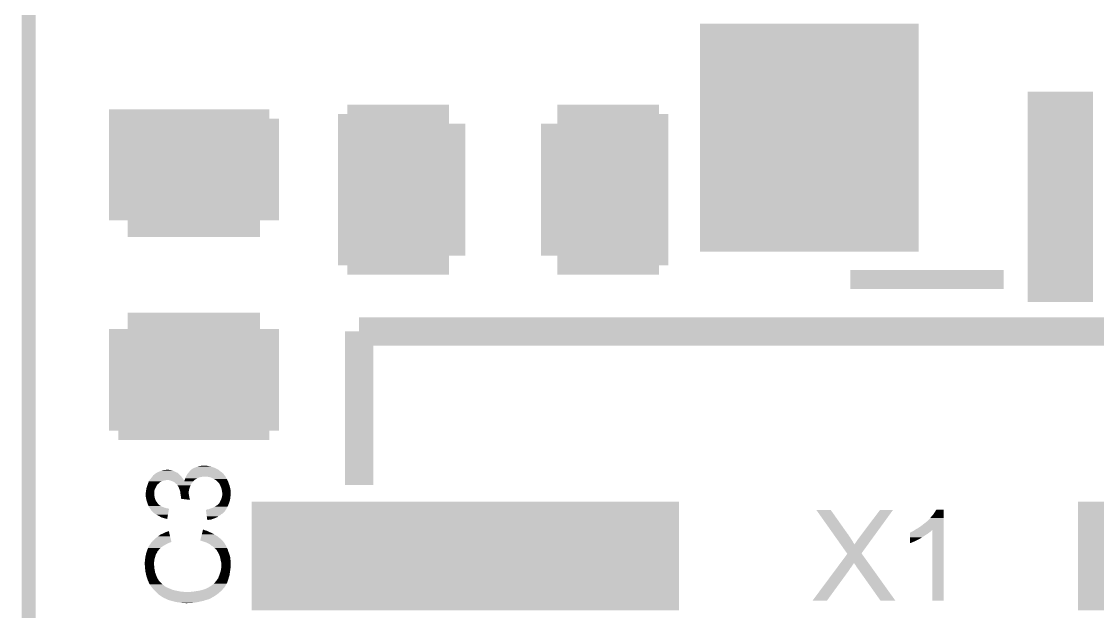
# Model space of a CAD drawing. Extents: x -1.3 to 24.2, y -3.9 to 32.8.
# Drawn here: x -1.35 to 10.23, y 19.22 to 25.56 of the extents above; entities that cross this region are included whole.
import ezdxf

# ---------------------------------------------------------------- set-up
doc = ezdxf.new("R2010")
doc.units = 0
doc.layers.get('0').update_dxf_attribs({"linetype": 'CONTINUOUS'})
for name, color, linetype in [('USB_SPI_CLICK_V101_GKO', 9, 'CONTINUOUS'), ('USB_SPI_CLICK_V101_GTO', 11, 'CONTINUOUS'), ('USB_SPI_CLICK_V101_GTS', 8, 'CONTINUOUS')]:
    doc.layers.add(name, color=color, linetype=linetype)

# ---------------------------------------------------------------- blocks, each defined once
blk = doc.blocks.new('RECTANGLE_44')
blk.add_solid([(0.5842, 0.7112), (0.5842, -0.7112), (-0.5842, 0.7112), (-0.5842, -0.7112)])
blk = doc.blocks.new('RECTANGLE_86')
blk.add_solid([(0.7112, 0.5842), (0.7112, -0.5842), (-0.7112, 0.5842), (-0.7112, -0.5842)])
blk = doc.blocks.new('RECTANGLE_89')
blk.add_solid([(0.35179, 1.1303), (0.35179, -1.1303), (-0.35179, 1.1303), (-0.35179, -1.1303)])
blk = doc.blocks.new('RECTANGLE_90')
blk.add_solid([(1.17602, 1.22682), (1.17602, -1.22682), (-1.17602, 1.22682), (-1.17602, -1.22682)])
blk = doc.blocks.new('RECTANGLE_52')
blk.add_solid([(2.2987, 0.5842), (2.2987, -0.5842), (-2.2987, 0.5842), (-2.2987, -0.5842)])

msp = doc.modelspace()

# ---------------------------------------------------------------- linework, layer by layer
at = {"layer": 'USB_SPI_CLICK_V101_GKO', "const_width": 0.1524}
msp.add_lwpolyline([(-1.27, -3.81), (-1.27, 31.73984)], dxfattribs=at)
at = {"layer": 'USB_SPI_CLICK_V101_GTO'}
for points, const_width in [([(2.159, 24.5618), (3.2512, 24.5618)], 0.2032), ([(2.159, 22.9362), (2.159, 24.5618)], 0.2032), ([(4.4196, 24.5618), (5.5118, 24.5618)], 0.2032), ([(5.5118, 22.9362), (5.5118, 24.5618)], 0.2032), ([(-0.3048, 23.4188), (-0.3048, 24.511), (1.3208, 24.511)], 0.2032), ([(1.3208, 23.4188), (1.3208, 24.511)], 0.2032), ([(2.159, 22.9362), (3.2512, 22.9362)], 0.2032), ([(4.4196, 22.9362), (5.5118, 22.9362)], 0.2032), ([(7.5692, 22.7838), (9.2202, 22.7838)], 0.2032), ([(-0.3048, 21.1582), (-0.3048, 22.2504)], 0.2032), ([(1.3208, 21.1582), (1.3208, 22.2504)], 0.2032), ([(2.286, 22.225), (13.462, 22.225)], 0.3048), ([(2.286, 20.574), (2.286, 22.225)], 0.3048), ([(-0.3048, 21.1582), (1.3208, 21.1582)], 0.2032)]:
    msp.add_lwpolyline(points, dxfattribs=dict(at, const_width=const_width))
for points in [[(0.129542, 20.71624), (0.14224, 20.72132), (0.30988, 20.71624), (0.298026, 20.72132)], [(0.14224, 20.72132), (0.160022, 20.72894), (0.298026, 20.72132), (0.280246, 20.72894)], [(0.160022, 20.72894), (0.170174, 20.731478), (0.280246, 20.72894), (0.274322, 20.731478)], [(0.170174, 20.731478), (0.180342, 20.73402), (0.274322, 20.731478), (0.259076, 20.73402)], [(0.180342, 20.73402), (0.20066, 20.73656), (0.259076, 20.73402), (0.24384, 20.73656)], [(0.20066, 20.73656), (0.223522, 20.7391), (0.24384, 20.73656), (0.233682, 20.7391)], [(0.453386, 20.711158), (0.462278, 20.72132), (0.807722, 20.711158), (0.793496, 20.72132)], [(0.462278, 20.72132), (0.464818, 20.72386), (0.793496, 20.72132), (0.78994, 20.72386)], [(0.464818, 20.72386), (0.477518, 20.73656), (0.78994, 20.72386), (0.774698, 20.73656)], [(0.477518, 20.73656), (0.4826, 20.74164), (0.774698, 20.73656), (0.765808, 20.74164)], [(0.4826, 20.74164), (0.490218, 20.74672), (0.765808, 20.74164), (0.756918, 20.74672)], [(0.490218, 20.74672), (0.502922, 20.75434), (0.756918, 20.74672), (0.74168, 20.75434)], [(0.502922, 20.75434), (0.5207, 20.76196), (0.74168, 20.75434), (0.723898, 20.76196)], [(0.5207, 20.76196), (0.541018, 20.76958), (0.723898, 20.76196), (0.701036, 20.76958)], [(0.541018, 20.76958), (0.549478, 20.772118), (0.701036, 20.76958), (0.69342, 20.772118)], [(0.549478, 20.772118), (0.557952, 20.77466), (0.69342, 20.772118), (0.68072, 20.77466)], [(0.557952, 20.77466), (0.56642, 20.7772), (0.68072, 20.77466), (0.66548, 20.7772)], [(0.56642, 20.7772), (0.594362, 20.78228), (0.66548, 20.7772), (0.645162, 20.78228)], [(0.017778, 20.599398), (0.02184, 20.609558), (0.137158, 20.599398), (0.152398, 20.609558)], [(0.02184, 20.609558), (0.02286, 20.612104), (0.152398, 20.609558), (0.158338, 20.612104)], [(0.02286, 20.612104), (0.022864, 20.614646), (0.158338, 20.612104), (0.164268, 20.614646)], [(0.022864, 20.614646), (0.024552, 20.61718), (0.164268, 20.614646), (0.170182, 20.61718)], [(0.024552, 20.61718), (0.027938, 20.622258), (0.170182, 20.61718), (0.185418, 20.622258)], [(0.027938, 20.622258), (0.02794, 20.62226), (0.185418, 20.622258), (0.185428, 20.62226)], [(0.02794, 20.62226), (0.029844, 20.6248), (0.185428, 20.62226), (0.20066, 20.6248)], [(0.029844, 20.6248), (0.03175, 20.62734), (0.20066, 20.6248), (0.210818, 20.62734)], [(0.03175, 20.62734), (0.03556, 20.63242), (0.398238, 20.62734), (0.39597, 20.63242)], [(0.03556, 20.63242), (0.039624, 20.6375), (0.39597, 20.63242), (0.3937, 20.6375)], [(0.039624, 20.6375), (0.04572, 20.64512), (0.3937, 20.6375), (0.388258, 20.64512)], [(0.04572, 20.64512), (0.054186, 20.65528), (0.388258, 20.64512), (0.381, 20.65528)], [(0.054186, 20.65528), (0.05842, 20.66036), (0.381, 20.65528), (0.376768, 20.66036)], [(0.05842, 20.66036), (0.065676, 20.67052), (0.376768, 20.66036), (0.3683, 20.67052)], [(0.065676, 20.67052), (0.07112, 20.678142), (0.3683, 20.67052), (0.360678, 20.678142)], [(0.07112, 20.678142), (0.088902, 20.69338), (0.360678, 20.678142), (0.34544, 20.69338)], [(0.088902, 20.69338), (0.109214, 20.706074), (0.34544, 20.69338), (0.332746, 20.706074)], [(0.109214, 20.706074), (0.109224, 20.70608), (0.332746, 20.706074), (0.330204, 20.70608)], [(0.109224, 20.70608), (0.111766, 20.706086), (0.330204, 20.70608), (0.330192, 20.706086)], [(0.111766, 20.706086), (0.116844, 20.71116), (0.330192, 20.706086), (0.320042, 20.71116)], [(0.116844, 20.71116), (0.129542, 20.71624), (0.320042, 20.71116), (0.30988, 20.71624)], [(0.248918, 20.6248), (0.233678, 20.62734), (0.399372, 20.6248), (0.398238, 20.62734)], [(0.275736, 20.614744), (0.248918, 20.6248), (0.40386, 20.614744), (0.399372, 20.6248)], [(0.276014, 20.61464), (0.275736, 20.614744), (0.50038, 20.61464), (0.500482, 20.614744)], [(0.28956, 20.60956), (0.276014, 20.61464), (0.496992, 20.60956), (0.50038, 20.61464)], [(0.29337, 20.60702), (0.28956, 20.60956), (0.4953, 20.60702), (0.496992, 20.60956)], [(0.3048, 20.5994), (0.29337, 20.60702), (0.489584, 20.5994), (0.4953, 20.60702)], [(0.40386, 20.614744), (0.403864, 20.617182), (0.500482, 20.614744), (0.50292, 20.617182)], [(0.403864, 20.617182), (0.403866, 20.617186), (0.50292, 20.617182), (0.502924, 20.617186)], [(0.403866, 20.617186), (0.4064, 20.619726), (0.502924, 20.617186), (0.505888, 20.619726)], [(0.4064, 20.619726), (0.406402, 20.622264), (0.505888, 20.619726), (0.508848, 20.622264)], [(0.406402, 20.622264), (0.40894, 20.627342), (0.508848, 20.622264), (0.514774, 20.627342)], [(0.40894, 20.627342), (0.410632, 20.63242), (0.514774, 20.627342), (0.5207, 20.63242)], [(0.410632, 20.63242), (0.41402, 20.642578), (0.5207, 20.63242), (0.538984, 20.642578)], [(0.41402, 20.642578), (0.415108, 20.64512), (0.538984, 20.642578), (0.54356, 20.64512)], [(0.415108, 20.64512), (0.419462, 20.65528), (0.54356, 20.64512), (0.563878, 20.65528)], [(0.419462, 20.65528), (0.42164, 20.66036), (0.563878, 20.65528), (0.5842, 20.66036)], [(0.42164, 20.66036), (0.42418, 20.66544), (0.5842, 20.66036), (0.614678, 20.66544)], [(0.42418, 20.66544), (0.427988, 20.673056), (0.847092, 20.66544), (0.843282, 20.673056)], [(0.427988, 20.673056), (0.4318, 20.680678), (0.843282, 20.673056), (0.835662, 20.680678)], [(0.4318, 20.680678), (0.43656, 20.688298), (0.835662, 20.680678), (0.830582, 20.688298)], [(0.43656, 20.688298), (0.439734, 20.693376), (0.830582, 20.688298), (0.828042, 20.693376)], [(0.439734, 20.693376), (0.44132, 20.695914), (0.828042, 20.693376), (0.825506, 20.695914)], [(0.44132, 20.695914), (0.441324, 20.69592), (0.825506, 20.695914), (0.822966, 20.69592)], [(0.441324, 20.69592), (0.4445, 20.701002), (0.822966, 20.69592), (0.817882, 20.701002)], [(0.4445, 20.701002), (0.453386, 20.711158), (0.817882, 20.701002), (0.807722, 20.711158)], [(0.6553, 20.662902), (0.627382, 20.66544), (0.84836, 20.662902), (0.847092, 20.66544)], [(0.655322, 20.6629), (0.6553, 20.662902), (0.848362, 20.6629), (0.84836, 20.662902)], [(0.683258, 20.65782), (0.655322, 20.6629), (0.85141, 20.65782), (0.848362, 20.6629)], [(0.70358, 20.6502), (0.683258, 20.65782), (0.855982, 20.6502), (0.85141, 20.65782)], [(0.723898, 20.64004), (0.70358, 20.6502), (0.862078, 20.64004), (0.855982, 20.6502)], [(0.727708, 20.6375), (0.723898, 20.64004), (0.8636, 20.6375), (0.862078, 20.64004)], [(0.73914, 20.629878), (0.727708, 20.6375), (0.867412, 20.629878), (0.8636, 20.6375)], [(0.751838, 20.622262), (0.73914, 20.629878), (0.87122, 20.622262), (0.867412, 20.629878)], [(0.762002, 20.6121), (0.751838, 20.622262), (0.876302, 20.6121), (0.87122, 20.622262)], [(0.76645, 20.607018), (0.762002, 20.6121), (0.878842, 20.607018), (0.876302, 20.6121)], [(0.77978, 20.59178), (0.76645, 20.607018), (0.883196, 20.59178), (0.878842, 20.607018)], [(-0.01016, 20.490182), (-0.007622, 20.502878), (0.08128, 20.490182), (0.08128, 20.502878)], [(-0.01016, 20.469858), (-0.01016, 20.490182), (0.08128, 20.469858), (0.08128, 20.490182)], [(-0.007622, 20.502878), (-0.00762, 20.50288), (0.08128, 20.502878), (0.08128, 20.50288)], [(-0.00762, 20.50288), (-0.00508, 20.52066), (0.08128, 20.50288), (0.085724, 20.52066)], [(-0.00508, 20.52066), (-0.004764, 20.523198), (0.085724, 20.52066), (0.08636, 20.523198)], [(-0.004764, 20.523198), (-0.00254, 20.54098), (0.08636, 20.523198), (0.09398, 20.54098)], [(-0.00254, 20.54098), (-0.002538, 20.540982), (0.09398, 20.54098), (0.09398, 20.540982)], [(-0.002538, 20.540982), (0.00254, 20.55622), (0.09398, 20.540982), (0.1016, 20.55622)], [(0.00254, 20.55622), (0.006774, 20.568922), (0.1016, 20.55622), (0.10922, 20.568922)], [(0.006774, 20.568922), (0.01185, 20.584152), (0.10922, 20.568922), (0.119376, 20.584152)], [(0.01185, 20.584152), (0.011852, 20.58416), (0.119376, 20.584152), (0.121914, 20.58416)], [(0.011852, 20.58416), (0.0127, 20.5867), (0.121914, 20.58416), (0.124454, 20.5867)], [(0.0127, 20.5867), (0.017778, 20.599398), (0.124454, 20.5867), (0.137158, 20.599398)], [(0.307342, 20.59686), (0.3048, 20.5994), (0.48768, 20.59686), (0.489584, 20.5994)], [(0.3175, 20.586702), (0.307342, 20.59686), (0.480908, 20.586702), (0.48768, 20.59686)], [(0.324276, 20.58162), (0.3175, 20.586702), (0.47752, 20.58162), (0.480908, 20.586702)], [(0.327658, 20.579082), (0.324276, 20.58162), (0.476432, 20.579082), (0.47752, 20.58162)], [(0.332736, 20.571466), (0.327658, 20.579082), (0.473168, 20.571466), (0.476432, 20.579082)], [(0.33274, 20.568924), (0.332736, 20.571466), (0.472078, 20.568924), (0.473168, 20.571466)], [(0.335918, 20.56384), (0.33274, 20.568924), (0.4699, 20.56384), (0.472078, 20.568924)], [(0.345438, 20.548602), (0.335918, 20.56384), (0.464184, 20.548602), (0.4699, 20.56384)], [(0.347344, 20.543522), (0.345438, 20.548602), (0.46228, 20.543522), (0.464184, 20.548602)], [(0.35306, 20.52828), (0.347344, 20.543522), (0.457708, 20.52828), (0.46228, 20.543522)], [(0.356448, 20.518118), (0.35306, 20.52828), (0.45466, 20.518118), (0.457708, 20.52828)], [(0.360678, 20.505422), (0.356448, 20.518118), (0.453504, 20.505422), (0.45466, 20.518118)], [(0.362586, 20.490182), (0.360678, 20.505422), (0.45212, 20.490182), (0.453504, 20.505422)], [(0.36322, 20.4851), (0.362586, 20.490182), (0.45212, 20.4851), (0.45212, 20.490182)], [(0.781192, 20.58924), (0.77978, 20.59178), (0.88392, 20.58924), (0.883196, 20.59178)], [(0.79248, 20.568922), (0.781192, 20.58924), (0.89154, 20.568922), (0.88392, 20.58924)], [(0.792482, 20.568918), (0.79248, 20.568922), (0.89154, 20.568918), (0.89154, 20.568922)], [(0.807718, 20.528284), (0.792482, 20.568918), (0.9017, 20.528284), (0.89154, 20.568918)], [(0.80772, 20.528278), (0.807718, 20.528284), (0.9017, 20.528278), (0.9017, 20.528284)], [(0.81026, 20.50796), (0.80772, 20.528278), (0.903958, 20.50796), (0.9017, 20.528278)], [(0.81077, 20.505418), (0.81026, 20.50796), (0.90424, 20.505418), (0.903958, 20.50796)], [(0.8128, 20.495262), (0.81077, 20.505418), (0.90424, 20.495262), (0.90424, 20.505418)], [(0.8128, 20.462238), (0.8128, 20.495262), (0.90424, 20.462238), (0.90424, 20.495262)], [(-0.01016, 20.457162), (-0.01016, 20.469858), (0.08382, 20.457162), (0.08128, 20.469858)], [(-0.010158, 20.45716), (-0.01016, 20.457162), (0.08382, 20.45716), (0.08382, 20.457162)], [(-0.007982, 20.441918), (-0.010158, 20.45716), (0.08636, 20.441918), (0.08382, 20.45716)], [(-0.00762, 20.43938), (-0.007982, 20.441918), (0.087086, 20.43938), (0.08636, 20.441918)], [(-0.004354, 20.42414), (-0.00762, 20.43938), (0.09144, 20.42414), (0.087086, 20.43938)], [(-0.001086, 20.408898), (-0.004354, 20.42414), (0.096522, 20.408898), (0.09144, 20.42414)], [(0, 20.403822), (-0.001086, 20.408898), (0.100148, 20.403822), (0.096522, 20.408898)], [(0.01016, 20.373338), (0, 20.403822), (0.12192, 20.373338), (0.100148, 20.403822)], [(0.364068, 20.480018), (0.36322, 20.4851), (0.45212, 20.480018), (0.45212, 20.4851)], [(0.365762, 20.469858), (0.364068, 20.480018), (0.45466, 20.469858), (0.45212, 20.480018)], [(0.367454, 20.459698), (0.365762, 20.469858), (0.454662, 20.459698), (0.45466, 20.469858)], [(0.3683, 20.454622), (0.367454, 20.459698), (0.456354, 20.454622), (0.454662, 20.459698)], [(0.3683, 20.44446), (0.3683, 20.454622), (0.45974, 20.44446), (0.456354, 20.454622)], [(0.3683, 20.4267), (0.3683, 20.44446), (0.462686, 20.4267), (0.45974, 20.44446)], [(0.464792, 20.413984), (0.3683, 20.4267), (0.464792, 20.413984), (0.462686, 20.4267)], [(0.774706, 20.373346), (0.77978, 20.378422), (0.88353, 20.373346), (0.885482, 20.378422)], [(0.77978, 20.378422), (0.781682, 20.38096), (0.885482, 20.378422), (0.88646, 20.38096)], [(0.781682, 20.38096), (0.7874, 20.38858), (0.88646, 20.38096), (0.888998, 20.38858)], [(0.7874, 20.38858), (0.79248, 20.40128), (0.888998, 20.38858), (0.893232, 20.40128)], [(0.79248, 20.40128), (0.797558, 20.411438), (0.893232, 20.40128), (0.896618, 20.411438)], [(0.797558, 20.411438), (0.8001, 20.41652), (0.896618, 20.411438), (0.897464, 20.41652)], [(0.8001, 20.41652), (0.803908, 20.42668), (0.897464, 20.41652), (0.89916, 20.42668)], [(0.803908, 20.42668), (0.80772, 20.436842), (0.89916, 20.42668), (0.901192, 20.436842)], [(0.80772, 20.436842), (0.808282, 20.439378), (0.901192, 20.436842), (0.9017, 20.439378)], [(0.808282, 20.439378), (0.81054, 20.449538), (0.9017, 20.439378), (0.9017, 20.449538)], [(0.81054, 20.449538), (0.8128, 20.459702), (0.9017, 20.449538), (0.903732, 20.459702)], [(0.8128, 20.459702), (0.8128, 20.462238), (0.903732, 20.459702), (0.90424, 20.462238)], [(0.010162, 20.373336), (0.01016, 20.373338), (0.12192, 20.373336), (0.12192, 20.373338)], [(0.011178, 20.370796), (0.010162, 20.373336), (0.121928, 20.370796), (0.12192, 20.373336)], [(0.01321, 20.365718), (0.011178, 20.370796), (0.129542, 20.365718), (0.121928, 20.370796)], [(0.016258, 20.358098), (0.01321, 20.365718), (0.137162, 20.358098), (0.129542, 20.365718)], [(0.019304, 20.35048), (0.016258, 20.358098), (0.14986, 20.35048), (0.137162, 20.358098)], [(0.02032, 20.34794), (0.019304, 20.35048), (0.154306, 20.34794), (0.14986, 20.35048)], [(0.024132, 20.34032), (0.02032, 20.34794), (0.16764, 20.34032), (0.154306, 20.34794)], [(0.0254, 20.337782), (0.024132, 20.34032), (0.174408, 20.337782), (0.16764, 20.34032)], [(0.029212, 20.3327), (0.0254, 20.337782), (0.187958, 20.3327), (0.174408, 20.337782)], [(0.03302, 20.32762), (0.029212, 20.3327), (0.204894, 20.32762), (0.187958, 20.3327)], [(0.034714, 20.32508), (0.03302, 20.32762), (0.21336, 20.32508), (0.204894, 20.32762)], [(0.038116, 20.319978), (0.034714, 20.32508), (0.241296, 20.319978), (0.21336, 20.32508)], [(0.043178, 20.312382), (0.038116, 20.319978), (0.239912, 20.312382), (0.241296, 20.319978)], [(0.048258, 20.302224), (0.043178, 20.312382), (0.238062, 20.302224), (0.239912, 20.312382)], [(0.076198, 20.274282), (0.048258, 20.302224), (0.232976, 20.274282), (0.238062, 20.302224)], [(0.10414, 20.2565), (0.076198, 20.274282), (0.229738, 20.2565), (0.232976, 20.274282)], [(0.637564, 20.3073), (0.642624, 20.307302), (0.851262, 20.3073), (0.851262, 20.307302)], [(0.638626, 20.29968), (0.637564, 20.3073), (0.84582, 20.29968), (0.851262, 20.3073)], [(0.64075, 20.28444), (0.638626, 20.29968), (0.83565, 20.28444), (0.84582, 20.29968)], [(0.64075, 20.284434), (0.64075, 20.28444), (0.833114, 20.284434), (0.83565, 20.28444)], [(0.641104, 20.281896), (0.64075, 20.284434), (0.830578, 20.281896), (0.833114, 20.284434)], [(0.641812, 20.276818), (0.641104, 20.281896), (0.828034, 20.276818), (0.830578, 20.281896)], [(0.642166, 20.274278), (0.641812, 20.276818), (0.82296, 20.274278), (0.828034, 20.276818)], [(0.643228, 20.266658), (0.642166, 20.274278), (0.815336, 20.266658), (0.82296, 20.274278)], [(0.642624, 20.307302), (0.652784, 20.31238), (0.851262, 20.307302), (0.85489, 20.31238)], [(0.643936, 20.261578), (0.643228, 20.266658), (0.80518, 20.261578), (0.815336, 20.266658)], [(0.644996, 20.253958), (0.643936, 20.261578), (0.797558, 20.253958), (0.80518, 20.261578)], [(0.660402, 20.31238), (0.670562, 20.314922), (0.85489, 20.31238), (0.856704, 20.314922)], [(0.670562, 20.314922), (0.67733, 20.31746), (0.856704, 20.314922), (0.858518, 20.31746)], [(0.67733, 20.31746), (0.69088, 20.32254), (0.858518, 20.31746), (0.861058, 20.32254)], [(0.69088, 20.32254), (0.713742, 20.330162), (0.861058, 20.32254), (0.864868, 20.330162)], [(0.713742, 20.330162), (0.73406, 20.342858), (0.864868, 20.330162), (0.871218, 20.342858)], [(0.73406, 20.342858), (0.743206, 20.34794), (0.871218, 20.342858), (0.87376, 20.34794)], [(0.743206, 20.34794), (0.75692, 20.35556), (0.87376, 20.34794), (0.87669, 20.35556)], [(0.75692, 20.35556), (0.7747, 20.370808), (0.87669, 20.35556), (0.882554, 20.370808)], [(0.7747, 20.370808), (0.774706, 20.373346), (0.882554, 20.370808), (0.88353, 20.373346)], [(7.206028, 20.304752), (7.206022, 20.30476), (7.360924, 20.304752), (7.206022, 20.30476)], [(7.384064, 20.053298), (7.206028, 20.304752), (7.538722, 20.053298), (7.360924, 20.304752)], [(7.69366, 20.04568), (7.88922, 20.304724), (7.840656, 20.04568), (8.028914, 20.304724)], [(7.88922, 20.304724), (7.889248, 20.30476), (8.028914, 20.304724), (7.889248, 20.30476)], [(8.44804, 20.24126), (8.46582, 20.26158), (8.575038, 20.24126), (8.575038, 20.26158)], [(8.46582, 20.26158), (8.48106, 20.284438), (8.575038, 20.26158), (8.575038, 20.284438)], [(8.48106, 20.284438), (8.496298, 20.309818), (8.575038, 20.284438), (8.57504, 20.309818)], [(8.496298, 20.309818), (8.496312, 20.30984), (8.57504, 20.309818), (8.496312, 20.30984)], [(0.160018, 20.22602), (0.10414, 20.2565), (0.22419, 20.22602), (0.229738, 20.2565)], [(0.185422, 20.2184), (0.160018, 20.22602), (0.222802, 20.2184), (0.22419, 20.22602)], [(0.19558, 20.215858), (0.185422, 20.2184), (0.22234, 20.215858), (0.222802, 20.2184)], [(0.210818, 20.210782), (0.19558, 20.215858), (0.221416, 20.210782), (0.22234, 20.215858)], [(0.215896, 20.21078), (0.210818, 20.210782), (0.221416, 20.21078), (0.221416, 20.210782)], [(0.220956, 20.208252), (0.215896, 20.21078), (0.220956, 20.208252), (0.221416, 20.21078)], [(0.64712, 20.23872), (0.644996, 20.253958), (0.77216, 20.23872), (0.797558, 20.253958)], [(0.648536, 20.22856), (0.64712, 20.23872), (0.759458, 20.22856), (0.77216, 20.23872)], [(0.650304, 20.21586), (0.648536, 20.22856), (0.72898, 20.21586), (0.759458, 20.22856)], [(0.652074, 20.20316), (0.650304, 20.21586), (0.693418, 20.20316), (0.72898, 20.21586)], [(0.652778, 20.198102), (0.652074, 20.20316), (0.652778, 20.198102), (0.693418, 20.20316)], [(8.3312, 20.13204), (8.35914, 20.1549), (8.575036, 20.13204), (8.575036, 20.1549)], [(8.35914, 20.1549), (8.38962, 20.17777), (8.575036, 20.1549), (8.575036, 20.17777)], [(8.38962, 20.17777), (8.389642, 20.1803), (8.575036, 20.17777), (8.575036, 20.1803)], [(8.389642, 20.1803), (8.392166, 20.180306), (8.575036, 20.1803), (8.575036, 20.180306)], [(8.392166, 20.180306), (8.4328, 20.220942), (8.575036, 20.180306), (8.575038, 20.220942)], [(8.4328, 20.220942), (8.44804, 20.24126), (8.575038, 20.220942), (8.575038, 20.24126)], [(0.12446, 20.02282), (0.139702, 20.035522), (0.252416, 20.02282), (0.249312, 20.035522)], [(0.139702, 20.035522), (0.15748, 20.04568), (0.249312, 20.035522), (0.24683, 20.04568)], [(0.15748, 20.04568), (0.177802, 20.0533), (0.24683, 20.04568), (0.244968, 20.0533)], [(0.177802, 20.0533), (0.19558, 20.06346), (0.244968, 20.0533), (0.242486, 20.06346)], [(0.19558, 20.06346), (0.2159, 20.07108), (0.242486, 20.06346), (0.240624, 20.07108)], [(0.2159, 20.07108), (0.238766, 20.078676), (0.240624, 20.07108), (0.238766, 20.078676)], [(0.588262, 20.02282), (0.594104, 20.04568), (0.762002, 20.02282), (0.723898, 20.04568)], [(0.594104, 20.04568), (0.598648, 20.06346), (0.723898, 20.04568), (0.68834, 20.06346)], [(0.598648, 20.06346), (0.600594, 20.07108), (0.68834, 20.06346), (0.67056, 20.07108)], [(0.600594, 20.07108), (0.602542, 20.0787), (0.67056, 20.07108), (0.65532, 20.0787)], [(0.602542, 20.0787), (0.60384, 20.083778), (0.65532, 20.0787), (0.642622, 20.083778)], [(0.60384, 20.083778), (0.60449, 20.08632), (0.642622, 20.083778), (0.629922, 20.08632)], [(0.60449, 20.08632), (0.605788, 20.0914), (0.629922, 20.08632), (0.61976, 20.0914)], [(0.605788, 20.0914), (0.606436, 20.09394), (0.61976, 20.0914), (0.612142, 20.09394)], [(0.606436, 20.09394), (0.607084, 20.09647), (0.612142, 20.09394), (0.607084, 20.09647)], [(7.38766, 20.04822), (7.384064, 20.053298), (7.5438, 20.04822), (7.538722, 20.053298)], [(7.393052, 20.040602), (7.38766, 20.04822), (7.54888, 20.040602), (7.5438, 20.04822)], [(7.402046, 20.0279), (7.393052, 20.040602), (7.556498, 20.0279), (7.54888, 20.040602)], [(7.414634, 20.01012), (7.402046, 20.0279), (7.5692, 20.01012), (7.556498, 20.0279)], [(7.64794, 19.98472), (7.69366, 20.04568), (7.796354, 19.98472), (7.840656, 20.04568)], [(8.214374, 20.02536), (8.214376, 20.0406), (8.364222, 20.02536), (8.38708, 20.0406)], [(8.214376, 20.0406), (8.21438, 20.0533), (8.38708, 20.0406), (8.407398, 20.0533)], [(8.21438, 20.0533), (8.214382, 20.06346), (8.407398, 20.0533), (8.41959, 20.06346)], [(8.214382, 20.06346), (8.216906, 20.063466), (8.41959, 20.06346), (8.419598, 20.063466)], [(8.216906, 20.063466), (8.21944, 20.066), (8.419598, 20.063466), (8.42264, 20.066)], [(8.21944, 20.066), (8.219444, 20.066002), (8.42264, 20.066), (8.422642, 20.066002)], [(8.219444, 20.066002), (8.224522, 20.06854), (8.422642, 20.066002), (8.42645, 20.06854)], [(8.224522, 20.06854), (8.232144, 20.071082), (8.42645, 20.06854), (8.430262, 20.071082)], [(8.232144, 20.071082), (8.239762, 20.07616), (8.430262, 20.071082), (8.43788, 20.07616)], [(8.239762, 20.07616), (8.249922, 20.081242), (8.43788, 20.07616), (8.44296, 20.081242)], [(8.249922, 20.081242), (8.265106, 20.091364), (8.44296, 20.081242), (8.453082, 20.091364)], [(8.265106, 20.091364), (8.272778, 20.096478), (8.575034, 20.091364), (8.575034, 20.096478)], [(8.272778, 20.096478), (8.30072, 20.11172), (8.575034, 20.096478), (8.575034, 20.11172)], [(8.30072, 20.11172), (8.3312, 20.13204), (8.575034, 20.11172), (8.575036, 20.13204)], [(8.45312, 19.329422), (8.453082, 20.091364), (8.575018, 19.329422), (8.575034, 20.091364)], [(0.01524, 19.89836), (0.020682, 19.91106), (0.150584, 19.89836), (0.165098, 19.91106)], [(0.020682, 19.91106), (0.022862, 19.916142), (0.165098, 19.91106), (0.173568, 19.916142)], [(0.022862, 19.916142), (0.030116, 19.9263), (0.173568, 19.916142), (0.1905, 19.9263)], [(0.030116, 19.9263), (0.039186, 19.939), (0.1905, 19.9263), (0.21336, 19.939)], [(0.039186, 19.939), (0.04826, 19.951704), (0.21336, 19.939), (0.238768, 19.951704)], [(0.04826, 19.951704), (0.048264, 19.95424), (0.238768, 19.951704), (0.24384, 19.95424)], [(0.048264, 19.95424), (0.048266, 19.954246), (0.24384, 19.95424), (0.243856, 19.954246)], [(0.048266, 19.954246), (0.050802, 19.956784), (0.243856, 19.954246), (0.25147, 19.956784)], [(0.050802, 19.956784), (0.05207, 19.95932), (0.25147, 19.956784), (0.259078, 19.95932)], [(0.05207, 19.95932), (0.053342, 19.961858), (0.259078, 19.95932), (0.264156, 19.961858)], [(0.053342, 19.961858), (0.053344, 19.96186), (0.264156, 19.961858), (0.264158, 19.96186)], [(0.053344, 19.96186), (0.057138, 19.964392), (0.264158, 19.96186), (0.266692, 19.964392)], [(0.057138, 19.964392), (0.060962, 19.966942), (0.266692, 19.964392), (0.26607, 19.966942)], [(0.060962, 19.966942), (0.066042, 19.974562), (0.26607, 19.966942), (0.264208, 19.974562)], [(0.066042, 19.974562), (0.0762, 19.982182), (0.264208, 19.974562), (0.262346, 19.982182)], [(0.0762, 19.982182), (0.096522, 20.002502), (0.262346, 19.982182), (0.25738, 20.002502)], [(0.096522, 20.002502), (0.10922, 20.01266), (0.25738, 20.002502), (0.254898, 20.01266)], [(0.10922, 20.01266), (0.12446, 20.02282), (0.254898, 20.01266), (0.252416, 20.02282)], [(0.576584, 19.97712), (0.577226, 19.97964), (0.81496, 19.97712), (0.8128, 19.97964)], [(0.596898, 19.97202), (0.576584, 19.97712), (0.819332, 19.97202), (0.81496, 19.97712)], [(0.577226, 19.97964), (0.581122, 19.994878), (0.8128, 19.97964), (0.797562, 19.994878)], [(0.581122, 19.994878), (0.584368, 20.00758), (0.797562, 19.994878), (0.779778, 20.00758)], [(0.584368, 20.00758), (0.588262, 20.02282), (0.779778, 20.00758), (0.762002, 20.02282)], [(0.61722, 19.9644), (0.596898, 19.97202), (0.825862, 19.9644), (0.819332, 19.97202)], [(0.626114, 19.96186), (0.61722, 19.9644), (0.828038, 19.96186), (0.825862, 19.9644)], [(0.634998, 19.959322), (0.626114, 19.96186), (0.830576, 19.959322), (0.828038, 19.96186)], [(0.64009, 19.956776), (0.634998, 19.959322), (0.83312, 19.956776), (0.830576, 19.959322)], [(0.655326, 19.949158), (0.64009, 19.956776), (0.835664, 19.949158), (0.83312, 19.956776)], [(0.66549, 19.944076), (0.655326, 19.949158), (0.840742, 19.944076), (0.835664, 19.949158)], [(0.680718, 19.936462), (0.66549, 19.944076), (0.844552, 19.936462), (0.840742, 19.944076)], [(0.683896, 19.93392), (0.680718, 19.936462), (0.845822, 19.93392), (0.844552, 19.936462)], [(0.69342, 19.9263), (0.683896, 19.93392), (0.851536, 19.9263), (0.845822, 19.93392)], [(0.696812, 19.923758), (0.69342, 19.9263), (0.85344, 19.923758), (0.851536, 19.9263)], [(0.70358, 19.918682), (0.696812, 19.923758), (0.855132, 19.918682), (0.85344, 19.923758)], [(0.713736, 19.913602), (0.70358, 19.918682), (0.856826, 19.913602), (0.855132, 19.918682)], [(0.718822, 19.908518), (0.713736, 19.913602), (0.85852, 19.908518), (0.856826, 19.913602)], [(7.42902, 19.989802), (7.414634, 20.01012), (7.5819, 19.989802), (7.5692, 20.01012)], [(7.441612, 19.972018), (7.42902, 19.989802), (7.5946, 19.972018), (7.5819, 19.989802)], [(7.455998, 19.951698), (7.441612, 19.972018), (7.604762, 19.951698), (7.5946, 19.972018)], [(7.466774, 19.93648), (7.455998, 19.951698), (7.61494, 19.93648), (7.604762, 19.951698)], [(7.535136, 19.839926), (7.466774, 19.93648), (7.691128, 19.839926), (7.761296, 19.93648)], [(7.61494, 19.93648), (7.617462, 19.939004), (7.761296, 19.93648), (7.76313, 19.939004)], [(7.617462, 19.939004), (7.620002, 19.94408), (7.76313, 19.939004), (7.76682, 19.94408)], [(7.620002, 19.94408), (7.62762, 19.95424), (7.76682, 19.94408), (7.774204, 19.95424)], [(7.62762, 19.95424), (7.64794, 19.98472), (7.774204, 19.95424), (7.796354, 19.98472)], [(8.21436, 19.95678), (8.214362, 19.96694), (8.23468, 19.95678), (8.25754, 19.96694)], [(8.21436, 19.94919), (8.21436, 19.95678), (8.21436, 19.94919), (8.23468, 19.95678)], [(8.214362, 19.96694), (8.21437, 20.0025), (8.25754, 19.96694), (8.328658, 20.0025)], [(8.21437, 20.010118), (8.214374, 20.02536), (8.338818, 20.010118), (8.364222, 20.02536)], [(8.21437, 20.00758), (8.21437, 20.010118), (8.33628, 20.00758), (8.338818, 20.010118)], [(8.21437, 20.0025), (8.21437, 20.00758), (8.328658, 20.0025), (8.33628, 20.00758)], [(-0.01524, 19.7866), (-0.0127, 19.804378), (0.087122, 19.7866), (0.092454, 19.804378)], [(-0.0127, 19.804378), (-0.011612, 19.80946), (0.092454, 19.804378), (0.09398, 19.80946)], [(-0.011612, 19.80946), (-0.006712, 19.83232), (0.09398, 19.80946), (0.1016, 19.83232)], [(-0.006712, 19.83232), (-0.005078, 19.83994), (0.1016, 19.83232), (0.106678, 19.83994)], [(-0.005078, 19.83994), (-0.00254, 19.847558), (0.106678, 19.83994), (0.111758, 19.847558)], [(-0.00254, 19.847558), (0.001694, 19.86026), (0.111758, 19.847558), (0.11684, 19.86026)], [(0.001694, 19.86026), (0.004232, 19.86788), (0.11684, 19.86026), (0.12192, 19.86788)], [(0.004232, 19.86788), (0.00508, 19.87042), (0.12192, 19.86788), (0.12446, 19.87042)], [(0.00508, 19.87042), (0.00762, 19.87804), (0.12446, 19.87042), (0.131232, 19.87804)], [(0.00762, 19.87804), (0.013334, 19.89328), (0.131232, 19.87804), (0.14478, 19.89328)], [(0.013334, 19.89328), (0.01524, 19.89836), (0.14478, 19.89328), (0.150584, 19.89836)], [(0.728978, 19.898362), (0.718822, 19.908518), (0.864614, 19.898362), (0.85852, 19.908518)], [(0.732792, 19.895818), (0.728978, 19.898362), (0.86614, 19.895818), (0.864614, 19.898362)], [(0.736596, 19.89328), (0.732792, 19.895818), (0.86723, 19.89328), (0.86614, 19.895818)], [(0.739138, 19.888206), (0.736596, 19.89328), (0.869404, 19.888206), (0.86723, 19.89328)], [(0.744206, 19.885666), (0.739138, 19.888206), (0.870494, 19.885666), (0.869404, 19.888206)], [(0.74422, 19.883142), (0.744206, 19.885666), (0.871576, 19.883142), (0.870494, 19.885666)], [(0.74675, 19.88312), (0.74422, 19.883142), (0.871586, 19.88312), (0.871576, 19.883142)], [(0.750142, 19.87804), (0.74675, 19.88312), (0.873762, 19.87804), (0.871586, 19.88312)], [(0.756922, 19.86788), (0.750142, 19.87804), (0.876664, 19.86788), (0.873762, 19.87804)], [(0.761494, 19.86026), (0.756922, 19.86788), (0.87884, 19.86026), (0.876664, 19.86788)], [(0.76454, 19.85518), (0.761494, 19.86026), (0.880746, 19.85518), (0.87884, 19.86026)], [(0.77978, 19.827242), (0.76454, 19.85518), (0.891222, 19.827242), (0.880746, 19.85518)], [(0.782552, 19.819618), (0.77978, 19.827242), (0.89408, 19.819618), (0.891222, 19.827242)], [(0.789938, 19.7993), (0.782552, 19.819618), (0.898596, 19.7993), (0.89408, 19.819618)], [(0.790402, 19.796758), (0.789938, 19.7993), (0.89916, 19.796758), (0.898596, 19.7993)], [(0.79502, 19.77136), (0.790402, 19.796758), (0.901982, 19.77136), (0.89916, 19.796758)], [(7.464982, 19.735734), (7.538712, 19.834874), (7.765766, 19.735734), (7.694748, 19.834874)], [(7.538712, 19.834874), (7.535136, 19.839926), (7.694748, 19.834874), (7.691128, 19.839926)], [(-0.02032, 19.748502), (-0.018416, 19.75612), (0.080692, 19.748502), (0.08128, 19.75612)], [(-0.02032, 19.725638), (-0.02032, 19.748502), (0.078934, 19.725638), (0.080692, 19.748502)], [(-0.02017, 19.723102), (-0.02032, 19.725638), (0.07874, 19.723102), (0.078934, 19.725638)], [(-0.019572, 19.712938), (-0.02017, 19.723102), (0.078742, 19.712938), (0.07874, 19.723102)], [(-0.019124, 19.705316), (-0.019572, 19.712938), (0.08128, 19.705316), (0.078742, 19.712938)], [(-0.018078, 19.687538), (-0.019124, 19.705316), (0.08128, 19.687538), (0.08128, 19.705316)], [(-0.018416, 19.75612), (-0.01778, 19.758662), (0.08128, 19.75612), (0.081742, 19.758662)], [(-0.01778, 19.68246), (-0.018078, 19.687538), (0.082296, 19.68246), (0.08128, 19.687538)], [(-0.01778, 19.773902), (-0.01575, 19.78406), (0.084512, 19.773902), (0.08636, 19.78406)], [(-0.01778, 19.758662), (-0.01778, 19.773902), (0.081742, 19.758662), (0.084512, 19.773902)], [(-0.01524, 19.66214), (-0.01778, 19.68246), (0.08636, 19.66214), (0.082296, 19.68246)], [(-0.01575, 19.78406), (-0.01524, 19.7866), (0.08636, 19.78406), (0.087122, 19.7866)], [(0.799538, 19.751038), (0.79502, 19.77136), (0.90424, 19.751038), (0.901982, 19.77136)], [(0.8001, 19.748502), (0.799538, 19.751038), (0.90424, 19.748502), (0.90424, 19.751038)], [(0.802638, 19.740882), (0.8001, 19.748502), (0.90424, 19.740882), (0.90424, 19.748502)], [(0.800946, 19.67484), (0.80264, 19.685002), (0.9017, 19.67484), (0.903732, 19.685002)], [(0.80264, 19.687538), (0.802638, 19.740882), (0.90424, 19.687538), (0.90424, 19.740882)], [(0.80264, 19.685002), (0.80264, 19.687538), (0.903732, 19.685002), (0.90424, 19.687538)], [(7.421582, 19.677376), (7.42725, 19.684998), (7.569198, 19.677376), (7.576818, 19.684998)], [(7.42725, 19.684998), (7.444252, 19.70786), (7.576818, 19.684998), (7.592062, 19.70786)], [(7.444252, 19.70786), (7.4537, 19.720562), (7.592062, 19.70786), (7.59968, 19.720562)], [(7.4537, 19.720562), (7.459364, 19.72818), (7.59968, 19.720562), (7.60476, 19.72818)], [(7.459364, 19.72818), (7.463138, 19.733254), (7.60476, 19.72818), (7.609834, 19.733254)], [(7.463138, 19.733254), (7.464982, 19.735734), (7.609834, 19.733254), (7.60984, 19.735734)], [(7.62508, 19.715478), (7.60984, 19.735734), (7.780276, 19.715478), (7.765766, 19.735734)], [(7.63778, 19.69516), (7.62508, 19.715478), (7.79483, 19.69516), (7.780276, 19.715478)], [(7.642858, 19.687542), (7.63778, 19.69516), (7.800288, 19.687542), (7.79483, 19.69516)], [(7.647934, 19.677394), (7.642858, 19.687542), (7.807558, 19.677394), (7.800288, 19.687542)], [(-0.0127, 19.64182), (-0.01524, 19.66214), (0.090056, 19.64182), (0.08636, 19.66214)], [(-0.011066, 19.6342), (-0.0127, 19.64182), (0.091442, 19.6342), (0.090056, 19.64182)], [(-0.00508, 19.606262), (-0.011066, 19.6342), (0.1016, 19.606262), (0.091442, 19.6342)], [(-0.00508, 19.606258), (-0.00508, 19.606262), (0.101602, 19.606258), (0.1016, 19.606262)], [(0, 19.58848), (-0.00508, 19.606258), (0.10901, 19.58848), (0.101602, 19.606258)], [(0.004234, 19.57578), (0, 19.58848), (0.1143, 19.57578), (0.10901, 19.58848)], [(0.01016, 19.557998), (0.004234, 19.57578), (0.124968, 19.557998), (0.1143, 19.57578)], [(0.762006, 19.563086), (0.767082, 19.568164), (0.87884, 19.563086), (0.880428, 19.568164)], [(0.767082, 19.568164), (0.76962, 19.573242), (0.880428, 19.568164), (0.882014, 19.573242)], [(0.76962, 19.573242), (0.7747, 19.588478), (0.882014, 19.573242), (0.886776, 19.588478)], [(0.7747, 19.588478), (0.78123, 19.603718), (0.886776, 19.588478), (0.89154, 19.603718)], [(0.78123, 19.603718), (0.78232, 19.60626), (0.89154, 19.603718), (0.891902, 19.60626)], [(0.78232, 19.60626), (0.78994, 19.62912), (0.891902, 19.60626), (0.895168, 19.62912)], [(0.78994, 19.62912), (0.79756, 19.65452), (0.895168, 19.62912), (0.898796, 19.65452)], [(0.79756, 19.65452), (0.800946, 19.67484), (0.898796, 19.65452), (0.9017, 19.67484)], [(7.162826, 19.329436), (7.41403, 19.66722), (7.317756, 19.329436), (7.564118, 19.66722)], [(7.41403, 19.66722), (7.421582, 19.677376), (7.564118, 19.66722), (7.569198, 19.677376)], [(7.65047, 19.67738), (7.647934, 19.677394), (7.807568, 19.67738), (7.807558, 19.677394)], [(7.896856, 19.329408), (7.65047, 19.67738), (8.056834, 19.329408), (7.807568, 19.67738)], [(0.01321, 19.550376), (0.01016, 19.557998), (0.12954, 19.550376), (0.124968, 19.557998)], [(0.014224, 19.54784), (0.01321, 19.550376), (0.129562, 19.54784), (0.12954, 19.550376)], [(0.014228, 19.547832), (0.014224, 19.54784), (0.132084, 19.547832), (0.129562, 19.54784)], [(0.01524, 19.5453), (0.014228, 19.547832), (0.133984, 19.5453), (0.132084, 19.547832)], [(0.019052, 19.53768), (0.01524, 19.5453), (0.139702, 19.53768), (0.133984, 19.5453)], [(0.02032, 19.535142), (0.019052, 19.53768), (0.14224, 19.535142), (0.139702, 19.53768)], [(0.022858, 19.524982), (0.02032, 19.535142), (0.1524, 19.524982), (0.14224, 19.535142)], [(0.027938, 19.517362), (0.022858, 19.524982), (0.16002, 19.517362), (0.1524, 19.524982)], [(0.030478, 19.512284), (0.027938, 19.517362), (0.165098, 19.512284), (0.16002, 19.517362)], [(0.030482, 19.51228), (0.030478, 19.512284), (0.1651, 19.51228), (0.165098, 19.512284)], [(0.033014, 19.509746), (0.030482, 19.51228), (0.167996, 19.509746), (0.1651, 19.51228)], [(0.03302, 19.507204), (0.033014, 19.509746), (0.170902, 19.507204), (0.167996, 19.509746)], [(0.041816, 19.4945), (0.03302, 19.507204), (0.185418, 19.4945), (0.170902, 19.507204)], [(0.052364, 19.47926), (0.041816, 19.4945), (0.205742, 19.47926), (0.185418, 19.4945)], [(0.05588, 19.47418), (0.052364, 19.47926), (0.216918, 19.47418), (0.205742, 19.47926)], [(0.06223, 19.46656), (0.05588, 19.47418), (0.23368, 19.46656), (0.216918, 19.47418)], [(0.072816, 19.453858), (0.06223, 19.46656), (0.26416, 19.453858), (0.23368, 19.46656)], [(0.07493, 19.45132), (0.072816, 19.453858), (0.266706, 19.45132), (0.26416, 19.453858)], [(0.074932, 19.451318), (0.07493, 19.45132), (0.271784, 19.451318), (0.266706, 19.45132)], [(0.077048, 19.44878), (0.074932, 19.451318), (0.276862, 19.44878), (0.271784, 19.451318)], [(0.079162, 19.446242), (0.077048, 19.44878), (0.28448, 19.446242), (0.276862, 19.44878)], [(0.59944, 19.446242), (0.634998, 19.458938), (0.8128, 19.446242), (0.822958, 19.458938)], [(0.634998, 19.458938), (0.635004, 19.45894), (0.822958, 19.458938), (0.82296, 19.45894)], [(0.635004, 19.45894), (0.637544, 19.458942), (0.82296, 19.45894), (0.822962, 19.458942)], [(0.637544, 19.458942), (0.652774, 19.466558), (0.822962, 19.458942), (0.830578, 19.466558)], [(0.652774, 19.466558), (0.662938, 19.47164), (0.830578, 19.466558), (0.833966, 19.47164)], [(0.662938, 19.47164), (0.667002, 19.47418), (0.833966, 19.47164), (0.83566, 19.47418)], [(0.667002, 19.47418), (0.67513, 19.47926), (0.83566, 19.47418), (0.840738, 19.47926)], [(0.67513, 19.47926), (0.683252, 19.484336), (0.840738, 19.47926), (0.843278, 19.484336)], [(0.683252, 19.484336), (0.687314, 19.486874), (0.843278, 19.484336), (0.845814, 19.486874)], [(0.687314, 19.486874), (0.691378, 19.489414), (0.845814, 19.486874), (0.84582, 19.489414)], [(0.691378, 19.489414), (0.703582, 19.49704), (0.84582, 19.489414), (0.850176, 19.49704)], [(0.703582, 19.49704), (0.7239, 19.51482), (0.850176, 19.49704), (0.860336, 19.51482)], [(0.7239, 19.51482), (0.732928, 19.524978), (0.860336, 19.51482), (0.86614, 19.524978)], [(0.732928, 19.524978), (0.744218, 19.537678), (0.86614, 19.524978), (0.870372, 19.537678)], [(0.744218, 19.537678), (0.762, 19.560544), (0.870372, 19.537678), (0.877994, 19.560544)], [(0.762, 19.560544), (0.762004, 19.56308), (0.877994, 19.560544), (0.87884, 19.56308)], [(0.762004, 19.56308), (0.762006, 19.563086), (0.87884, 19.56308), (0.87884, 19.563086)], [(0.08128, 19.4437), (0.079162, 19.446242), (0.29464, 19.4437), (0.28448, 19.446242)], [(0.08636, 19.43862), (0.08128, 19.4437), (0.3175, 19.43862), (0.29464, 19.4437)], [(0.09144, 19.43354), (0.08636, 19.43862), (0.3429, 19.43354), (0.3175, 19.43862)], [(0.09652, 19.42846), (0.09144, 19.43354), (0.370838, 19.42846), (0.3429, 19.43354)], [(0.09906, 19.42592), (0.09652, 19.42846), (0.401318, 19.42592), (0.370838, 19.42846)], [(0.10668, 19.4183), (0.09906, 19.42592), (0.782318, 19.4183), (0.78994, 19.42592)], [(0.109504, 19.41576), (0.10668, 19.4183), (0.779778, 19.41576), (0.782318, 19.4183)], [(0.132078, 19.395442), (0.109504, 19.41576), (0.752688, 19.395442), (0.779778, 19.41576)], [(0.135892, 19.3929), (0.132078, 19.395442), (0.7493, 19.3929), (0.752688, 19.395442)], [(0.15494, 19.3802), (0.135892, 19.3929), (0.729542, 19.3802), (0.7493, 19.3929)], [(0.1651, 19.372582), (0.15494, 19.3802), (0.71769, 19.372582), (0.729542, 19.3802)], [(0.170178, 19.370042), (0.1651, 19.372582), (0.71374, 19.370042), (0.71769, 19.372582)], [(0.175258, 19.3675), (0.170178, 19.370042), (0.708974, 19.3675), (0.71374, 19.370042)], [(0.182878, 19.362422), (0.175258, 19.3675), (0.699452, 19.362422), (0.708974, 19.3675)], [(0.187956, 19.359882), (0.182878, 19.362422), (0.69469, 19.359882), (0.699452, 19.362422)], [(0.190494, 19.357346), (0.187956, 19.359882), (0.689936, 19.357346), (0.69469, 19.359882)], [(0.193036, 19.35734), (0.190494, 19.357346), (0.689926, 19.35734), (0.689936, 19.357346)], [(0.209368, 19.34972), (0.193036, 19.35734), (0.67564, 19.34972), (0.689926, 19.35734)], [(0.21481, 19.34718), (0.209368, 19.34972), (0.670556, 19.34718), (0.67564, 19.34972)], [(0.21482, 19.347176), (0.21481, 19.34718), (0.662934, 19.347176), (0.670556, 19.34718)], [(0.225702, 19.342098), (0.21482, 19.347176), (0.655318, 19.342098), (0.662934, 19.347176)], [(0.23114, 19.33956), (0.225702, 19.342098), (0.64516, 19.33956), (0.655318, 19.342098)], [(0.239784, 19.337018), (0.23114, 19.33956), (0.632458, 19.337018), (0.64516, 19.33956)], [(0.257048, 19.33194), (0.239784, 19.337018), (0.619762, 19.33194), (0.632458, 19.337018)], [(0.474982, 19.42592), (0.487682, 19.42846), (0.78994, 19.42592), (0.793114, 19.42846)], [(0.502922, 19.42846), (0.5334, 19.43354), (0.793114, 19.42846), (0.799464, 19.43354)], [(0.5334, 19.43354), (0.549896, 19.436078), (0.799464, 19.43354), (0.802638, 19.436078)], [(0.549896, 19.436078), (0.56642, 19.43862), (0.802638, 19.436078), (0.80518, 19.43862)], [(0.56642, 19.43862), (0.59943, 19.44624), (0.80518, 19.43862), (0.8128, 19.44624)], [(0.59943, 19.44624), (0.59944, 19.446242), (0.8128, 19.44624), (0.8128, 19.446242)], [(0.27432, 19.32686), (0.257048, 19.33194), (0.604518, 19.32686), (0.619762, 19.33194)], [(0.28448, 19.32432), (0.27432, 19.32686), (0.58674, 19.32432), (0.604518, 19.32686)], [(0.3048, 19.31924), (0.28448, 19.32432), (0.56642, 19.31924), (0.58674, 19.32432)], [(0.31496, 19.3167), (0.3048, 19.31924), (0.552872, 19.3167), (0.56642, 19.31924)], [(0.35306, 19.31162), (0.31496, 19.3167), (0.52578, 19.31162), (0.552872, 19.3167)], [(0.3683, 19.30908), (0.35306, 19.31162), (0.50419, 19.30908), (0.52578, 19.31162)], [(0.38608, 19.30654), (0.3683, 19.30908), (0.4826, 19.30654), (0.50419, 19.30908)], [(0.421638, 19.304), (0.411478, 19.30654), (0.434342, 19.304), (0.4826, 19.30654)], [(7.31773, 19.3294), (7.162826, 19.329436), (7.31773, 19.3294), (7.317756, 19.329436)], [(8.056838, 19.3294), (8.056834, 19.329408), (8.056838, 19.3294), (7.896856, 19.329408)], [(8.575018, 19.3294), (8.45312, 19.329422), (8.575018, 19.3294), (8.575018, 19.329422)]]:
    msp.add_solid(points, dxfattribs=at)

# ---------------------------------------------------------------- block references
at = {"layer": 'USB_SPI_CLICK_V101_GTS'}
for name, p in [('RECTANGLE_90', (7.12978, 24.3078)), ('RECTANGLE_89', (9.8298, 23.6728)), ('RECTANGLE_44', (2.8448, 23.749)), ('RECTANGLE_44', (4.826, 23.749)), ('RECTANGLE_86', (0.508, 23.8252)), ('RECTANGLE_86', (0.508, 21.844)), ('RECTANGLE_52', (3.429, 19.812)), ('RECTANGLE_52', (12.319, 19.812))]:
    msp.add_blockref(name, p, dxfattribs=at)

doc.saveas('drawing.dxf')
